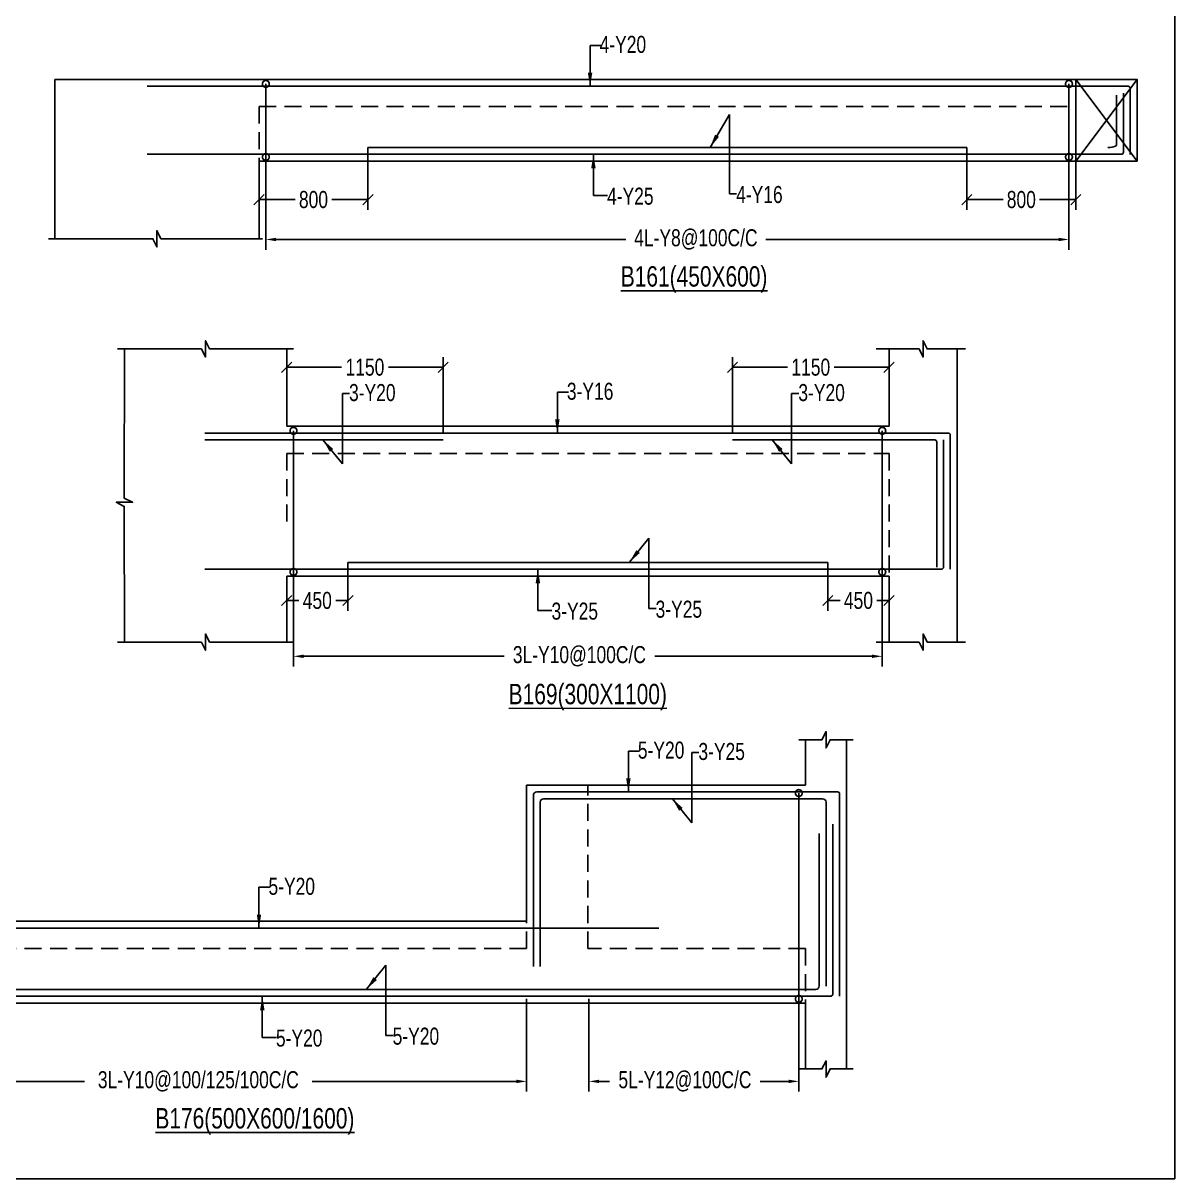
# Model space of a CAD drawing. Header units: millimetres. Extents: x 31347440 to 31744305, y -21457036 to -21063618.
# Drawn here: x 31671145 to 31679606, y -21188464 to -21179975 of the extents above; entities that cross this region are included whole.
import ezdxf

# ---------------------------------------------------------------- set-up
doc = ezdxf.new("R2010")
doc.units = ezdxf.units.MM
doc.header["$LTSCALE"] = 1000
doc.header["$MEASUREMENT"] = 0
doc.header["$PDMODE"] = 3
for name, pattern in [('CONTINOUS', [0]), ('CONTINU', [0]), ('HIDDEN', [0.375, 0.25, -0.125])]:
    doc.linetypes.add(name, pattern=pattern)
for name, color, linetype in [('-S-ARROW', 253, 'Continuous'), ('-S-MISC', 8, 'Continuous'), ('-S-STIRRUPS DIM', 6, 'Continuous'), ('-S-STIRUP', 11, 'Continuous'), ('-STR-BEAM', 7, 'CONTINU'), ('-STR-COLUMN', 5, 'HIDDEN'), ('-STR-REINF', 3, 'Continuous'), ('-STR-RF-DIM', 8, 'CONTINOUS'), ('-STR-TEXT', 6, 'Continuous'), ('SEC TEXT', 9, 'Continuous'), ('SLAB LINE', 254, 'HIDDEN')]:
    doc.layers.add(name, color=color, linetype=linetype)
doc.styles.add('BEAM-LS', font='romans.shx', dxfattribs={"width": 0.8})
doc.styles.add('SOBHA', font='swisscl.ttf')
doc.styles.add('sobha.sed', font='swisscl.ttf')
doc.dimstyles.new('S-50', dxfattribs={"dimscale": 50, "dimtxt": 2.5, "dimasz": 2, "dimexe": 0.5, "dimexo": 0.25, "dimgap": 0.25, "dimtad": 0, "dimdec": 0, "dimrnd": 0.0005, "dimzin": 0, "dimdsep": 46, "dimtxsty": 'sobha.sed', "dimblk": 'OBLIQUE', "dimcen": 0.09, "dimclrd": 8, "dimclre": 8, "dimclrt": 6, "dimadec": 0, "dimazin": 0, "dimtfac": 1, "dimtdec": 0, "dimtofl": 0, "dimtmove": 2, "dimatfit": 3, "dimfxl": 0.18, "dimtolj": 1, "dimtzin": 0, "dimlwd": -1, "dimlwe": -1, "dimarcsym": 0})
doc.dimstyles.new('S-DIM50', dxfattribs={"dimscale": 50, "dimtxt": 2.5, "dimasz": 1.5, "dimexe": 1.5, "dimexo": 1, "dimgap": 0.5, "dimtad": 0, "dimdec": 0, "dimzin": 0, "dimdsep": 46, "dimtxsty": 'SOBHA', "dimcen": 0.09, "dimclrd": 256, "dimclre": 256, "dimclrt": 6, "dimadec": 5, "dimazin": 0, "dimtfac": 1, "dimtdec": 0, "dimtofl": 0, "dimtmove": 0, "dimatfit": 3, "dimfxl": 0.18, "dimtolj": 1, "dimtzin": 0, "dimlwd": -1, "dimlwe": -1, "dimarcsym": 0})
doc.dimstyles.new('STIRUP', dxfattribs={"dimscale": 50, "dimtxt": 2.5, "dimasz": 2.2, "dimexe": 0, "dimexo": 0, "dimgap": 0.5, "dimtad": 0, "dimdec": 0, "dimzin": 0, "dimdsep": 46, "dimtxsty": 'BEAM-LS', "dimblk": 'DOTSMALL', "dimcen": 0.09, "dimclrd": 256, "dimclre": 256, "dimclrt": 256, "dimadec": 5, "dimazin": 0, "dimtfac": 1, "dimtdec": 0, "dimtofl": 0, "dimtmove": 0, "dimatfit": 3, "dimldrblk": 'DOTSMALL', "dimfxl": 0, "dimfxlon": 1, "dimtolj": 1, "dimtzin": 0, "dimlwd": -1, "dimlwe": -1, "dimarcsym": 0})

# ---------------------------------------------------------------- blocks, each defined once
blk = doc.blocks.new('*D249')
at = {"layer": '-STR-RF-DIM', "transparency": 16777216}
for p, q in [((31677456.9, -21183949), (31677456.9, -21184700.7)), ((31673131.5, -21184006), (31673131.5, -21184700.7)), ((31673206.5, -21184625.7), (31674678.5, -21184625.7)), ((31677381.9, -21184625.7), (31675785.1, -21184625.7))]:
    blk.add_line(p, q, dxfattribs=at)
for points in [[(31673206.5, -21184613.2), (31673206.5, -21184638.2), (31673131.5, -21184625.7)], [(31677381.9, -21184613.2), (31677381.9, -21184638.2), (31677456.9, -21184625.7)]]:
    blk.add_solid(points, dxfattribs=at)
at = {"layer": 'Defpoints', "color": 0, "transparency": 16777216}
for p in [(31677456.9, -21183949, 178586.6), (31673131.5, -21184006, 178586.6), (31673131.5, -21184625.7)]:
    blk.add_point(p, dxfattribs=at)
at = {"layer": '-STR-RF-DIM', "color": 6, "transparency": 16777216, "insert": (31675231.8, -21184625.7), "char_height": 125, "attachment_point": 5, "style": 'SOBHA'}
blk.add_mtext('\\A1;3L-Y10@100C/C', dxfattribs=at)
blk = doc.blocks.new('_DotSmall')
at = {"color": 0, "linetype": 'ByBlock', "const_width": 0.5}
blk.add_lwpolyline([(-0.0625, 0, 1), (0.0625, 0, 1)], format="xyb", close=True, dxfattribs=at)
blk = doc.blocks.new('*D250')
at = {"layer": '-S-STIRUP', "ltscale": 100, "transparency": 16777216}
blk.add_line((31677456.9, -21184006), (31677456.9, -21182969.2), dxfattribs=at)
at = {"layer": 'Defpoints', "color": 0, "linetype": 'CONTINU', "ltscale": 100, "transparency": 16777216}
for p in [(31677456.9, -21182969.2), (31677456.9, -21182969.2), (31677456.9, -21184006)]:
    blk.add_point(p, dxfattribs=at)
at = {"layer": '-S-STIRUP', "linetype": 'CONTINU', "ltscale": 100, "transparency": 16777216, "xscale": 100, "yscale": 100, "zscale": 100}
for p, rotation in [((31677456.9, -21182969.2), 90), ((31677456.9, -21184006), 270)]:
    blk.add_blockref('_DotSmall', p, dxfattribs=dict(at, rotation=rotation))
blk = doc.blocks.new('_OBLIQUE')
at = {"color": 0, "linetype": 'ByBlock'}
blk.add_line((-0.5, -0.5), (0.5, 0.5), dxfattribs=at)
blk = doc.blocks.new('*D251')
at = {"layer": '-S-STIRUP', "ltscale": 100, "transparency": 16777216}
blk.add_line((31673131.5, -21184006), (31673131.5, -21182969.2), dxfattribs=at)
at = {"layer": 'Defpoints', "color": 0, "linetype": 'CONTINU', "ltscale": 100, "transparency": 16777216}
for p in [(31673131.5, -21182969.2), (31673131.5, -21182969.2), (31673131.5, -21184006)]:
    blk.add_point(p, dxfattribs=at)
at = {"layer": '-S-STIRUP', "linetype": 'CONTINU', "ltscale": 100, "transparency": 16777216, "xscale": 100, "yscale": 100, "zscale": 100}
for p, rotation in [((31673131.5, -21182969.2), 90), ((31673131.5, -21184006), 270)]:
    blk.add_blockref('_DotSmall', p, dxfattribs=dict(at, rotation=rotation))
blk = doc.blocks.new('*D261')
at = {"layer": '-S-STIRUP', "ltscale": 100, "transparency": 16777216}
blk.add_line((31676843.7, -21187141.8), (31676843.7, -21185630.2), dxfattribs=at)
at = {"layer": 'Defpoints', "color": 0, "linetype": 'CONTINU', "ltscale": 100, "transparency": 16777216}
for p in [(31676843.7, -21185630.2), (31676843.7, -21185630.2), (31676843.7, -21187141.8, 0)]:
    blk.add_point(p, dxfattribs=at)
at = {"layer": '-S-STIRUP', "linetype": 'CONTINU', "ltscale": 100, "transparency": 16777216, "xscale": 100, "yscale": 100, "zscale": 100}
for p, rotation in [((31676843.7, -21185630.2), 90), ((31676843.7, -21187141.8), 270)]:
    blk.add_blockref('_DotSmall', p, dxfattribs=dict(at, rotation=rotation))
blk = doc.blocks.new('*D263')
at = {"layer": '-STR-RF-DIM', "transparency": 16777216}
for p, q in [((31669655.5, -21187141.8), (31669655.5, -21187822.7)), ((31674843.7, -21187141.8), (31674843.7, -21187822.7)), ((31669730.5, -21187747.7), (31671596.7, -21187747.7)), ((31674768.7, -21187747.7), (31673268.9, -21187747.7))]:
    blk.add_line(p, q, dxfattribs=at)
for points in [[(31669730.5, -21187735.2), (31669730.5, -21187760.2), (31669655.5, -21187747.7)], [(31674768.7, -21187735.2), (31674768.7, -21187760.2), (31674843.7, -21187747.7)]]:
    blk.add_solid(points, dxfattribs=at)
at = {"layer": 'Defpoints', "color": 0, "transparency": 16777216}
for p in [(31669655.5, -21187141.8, 178586.6), (31674843.7, -21187141.8, 0), (31674843.7, -21187747.7)]:
    blk.add_point(p, dxfattribs=at)
at = {"layer": '-STR-RF-DIM', "color": 6, "transparency": 16777216, "insert": (31672432.8, -21187747.7), "char_height": 125, "attachment_point": 5, "style": 'SOBHA'}
blk.add_mtext('\\A1;3L-Y10@100/125/100C/C', dxfattribs=at)
blk = doc.blocks.new('*D352')
at = {"layer": '-S-STIRRUPS DIM', "color": 251, "transparency": 16777216}
for p, q in [((31676356.8, -21182991), (31676356.8, -21182427.8)), ((31677506.8, -21182936.2), (31677506.8, -21182427.8))]:
    blk.add_line(p, q, dxfattribs=at)
at = {"layer": '-S-STIRRUPS DIM', "color": 8, "transparency": 16777216}
for p, q in [((31676356.8, -21182502.8), (31676759.9, -21182502.8)), ((31677506.8, -21182502.8), (31677103.7, -21182502.8))]:
    blk.add_line(p, q, dxfattribs=at)
at = {"layer": 'Defpoints', "color": 0, "transparency": 16777216}
for p in [(31677506.8, -21182502.8), (31677506.8, -21182936.2, 0), (31676356.8, -21182991, 0)]:
    blk.add_point(p, dxfattribs=at)
at = {"layer": '-S-STIRRUPS DIM', "color": 8, "transparency": 16777216, "xscale": 75, "yscale": 75, "zscale": 75, "rotation": 180}
blk.add_blockref('_OBLIQUE', (31676356.8, -21182502.8), dxfattribs=at)
at = {"layer": '-S-STIRRUPS DIM', "color": 8, "transparency": 16777216, "xscale": 75, "yscale": 75, "zscale": 75}
blk.add_blockref('_OBLIQUE', (31677506.8, -21182502.8), dxfattribs=at)
at = {"layer": '-S-STIRRUPS DIM', "color": 6, "transparency": 16777216, "insert": (31676931.8, -21182502.8), "char_height": 125, "attachment_point": 5, "style": 'sobha.sed'}
blk.add_mtext('\\A1;1150', dxfattribs=at)
blk = doc.blocks.new('*D353')
at = {"layer": '-S-STIRRUPS DIM', "color": 251, "transparency": 16777216}
for p, q in [((31673081.5, -21182936.2), (31673081.5, -21182427.8)), ((31674231.5, -21182991), (31674231.5, -21182427.8))]:
    blk.add_line(p, q, dxfattribs=at)
at = {"layer": '-S-STIRRUPS DIM', "color": 8, "transparency": 16777216}
for p, q in [((31673081.5, -21182502.8), (31673484.6, -21182502.8)), ((31674231.5, -21182502.8), (31673828.4, -21182502.8))]:
    blk.add_line(p, q, dxfattribs=at)
at = {"layer": 'Defpoints', "color": 0, "transparency": 16777216}
for p in [(31673081.5, -21182502.8), (31673081.5, -21182936.2, 0), (31674231.5, -21182991, 0)]:
    blk.add_point(p, dxfattribs=at)
at = {"layer": '-S-STIRRUPS DIM', "color": 8, "transparency": 16777216, "xscale": 75, "yscale": 75, "zscale": 75, "rotation": 180}
blk.add_blockref('_OBLIQUE', (31673081.5, -21182502.8), dxfattribs=at)
at = {"layer": '-S-STIRRUPS DIM', "color": 8, "transparency": 16777216, "xscale": 75, "yscale": 75, "zscale": 75}
blk.add_blockref('_OBLIQUE', (31674231.5, -21182502.8), dxfattribs=at)
at = {"layer": '-S-STIRRUPS DIM', "color": 6, "transparency": 16777216, "insert": (31673656.5, -21182502.8), "char_height": 125, "attachment_point": 5, "style": 'sobha.sed'}
blk.add_mtext('\\A1;1150', dxfattribs=at)
blk = doc.blocks.new('*D354')
at = {"layer": '-S-STIRRUPS DIM', "color": 251, "transparency": 16777216}
for p, q in [((31677056.8, -21183936.2), (31677056.8, -21184290.9)), ((31677506.8, -21184036.2), (31677506.8, -21184290.9))]:
    blk.add_line(p, q, dxfattribs=at)
at = {"layer": '-S-STIRRUPS DIM', "color": 8, "transparency": 16777216}
for p, q in [((31677056.8, -21184215.9), (31677146.8, -21184215.9)), ((31677506.8, -21184215.9), (31677416.8, -21184215.9))]:
    blk.add_line(p, q, dxfattribs=at)
at = {"layer": 'Defpoints', "color": 0, "transparency": 16777216}
for p in [(31677056.8, -21183936.2), (31677506.8, -21184036.2, 0), (31677056.8, -21184215.9)]:
    blk.add_point(p, dxfattribs=at)
at = {"layer": '-S-STIRRUPS DIM', "color": 8, "transparency": 16777216, "xscale": 75, "yscale": 75, "zscale": 75, "rotation": 180}
blk.add_blockref('_OBLIQUE', (31677056.8, -21184215.9), dxfattribs=at)
at = {"layer": '-S-STIRRUPS DIM', "color": 8, "transparency": 16777216, "xscale": 75, "yscale": 75, "zscale": 75}
blk.add_blockref('_OBLIQUE', (31677506.8, -21184215.9), dxfattribs=at)
at = {"layer": '-S-STIRRUPS DIM', "color": 6, "transparency": 16777216, "insert": (31677281.8, -21184215.9), "char_height": 125, "attachment_point": 5, "style": 'sobha.sed'}
blk.add_mtext('\\A1;450', dxfattribs=at)
blk = doc.blocks.new('*D355')
at = {"layer": '-S-STIRRUPS DIM', "color": 251, "transparency": 16777216}
for p, q in [((31673531.5, -21183936.2), (31673531.5, -21184290.9)), ((31673081.5, -21184036.2), (31673081.5, -21184290.9))]:
    blk.add_line(p, q, dxfattribs=at)
at = {"layer": '-S-STIRRUPS DIM', "color": 8, "transparency": 16777216}
for p, q in [((31673081.5, -21184215.9), (31673171.5, -21184215.9)), ((31673531.5, -21184215.9), (31673441.5, -21184215.9))]:
    blk.add_line(p, q, dxfattribs=at)
at = {"layer": 'Defpoints', "color": 0, "transparency": 16777216}
for p in [(31673531.5, -21183936.2), (31673081.5, -21184036.2, 0), (31673531.5, -21184215.9)]:
    blk.add_point(p, dxfattribs=at)
at = {"layer": '-S-STIRRUPS DIM', "color": 8, "transparency": 16777216, "xscale": 75, "yscale": 75, "zscale": 75, "rotation": 180}
blk.add_blockref('_OBLIQUE', (31673081.5, -21184215.9), dxfattribs=at)
at = {"layer": '-S-STIRRUPS DIM', "color": 8, "transparency": 16777216, "xscale": 75, "yscale": 75, "zscale": 75}
blk.add_blockref('_OBLIQUE', (31673531.5, -21184215.9), dxfattribs=at)
at = {"layer": '-S-STIRRUPS DIM', "color": 6, "transparency": 16777216, "insert": (31673306.5, -21184215.9), "char_height": 125, "attachment_point": 5, "style": 'sobha.sed'}
blk.add_mtext('\\A1;450', dxfattribs=at)
blk = doc.blocks.new('*D548')
at = {"layer": '-S-STIRRUPS DIM', "color": 251, "transparency": 16777216}
for p, q in [((31678078.3, -21180888.6), (31678078.3, -21181346.6)), ((31678878.3, -21180988.6), (31678878.3, -21181346.6))]:
    blk.add_line(p, q, dxfattribs=at)
at = {"layer": '-S-STIRRUPS DIM', "color": 8, "transparency": 16777216}
for p, q in [((31678078.3, -21181271.6), (31678343.9, -21181271.6)), ((31678878.3, -21181271.6), (31678612.7, -21181271.6))]:
    blk.add_line(p, q, dxfattribs=at)
at = {"layer": 'Defpoints', "color": 0, "transparency": 16777216}
for p in [(31678078.3, -21180888.6, 0), (31678878.3, -21180988.6, -178586.6), (31678878.3, -21181271.6)]:
    blk.add_point(p, dxfattribs=at)
at = {"layer": '-S-STIRRUPS DIM', "color": 8, "transparency": 16777216, "xscale": 75, "yscale": 75, "zscale": 75, "rotation": 180}
blk.add_blockref('_OBLIQUE', (31678078.3, -21181271.6), dxfattribs=at)
at = {"layer": '-S-STIRRUPS DIM', "color": 8, "transparency": 16777216, "xscale": 75, "yscale": 75, "zscale": 75}
blk.add_blockref('_OBLIQUE', (31678878.3, -21181271.6), dxfattribs=at)
at = {"layer": '-S-STIRRUPS DIM', "color": 6, "transparency": 16777216, "insert": (31678478.3, -21181271.6), "char_height": 125, "attachment_point": 5, "style": 'sobha.sed'}
blk.add_mtext('\\A1;800', dxfattribs=at)
blk = doc.blocks.new('*D549')
at = {"layer": '-S-STIRRUPS DIM', "color": 251, "transparency": 16777216}
for p, q in [((31673678.4, -21180888.6), (31673678.4, -21181346.6)), ((31672878.4, -21180988.6), (31672878.4, -21181346.6))]:
    blk.add_line(p, q, dxfattribs=at)
at = {"layer": '-S-STIRRUPS DIM', "color": 8, "transparency": 16777216}
for p, q in [((31672878.4, -21181271.6), (31673144, -21181271.6)), ((31673678.4, -21181271.6), (31673412.8, -21181271.6))]:
    blk.add_line(p, q, dxfattribs=at)
at = {"layer": 'Defpoints', "color": 0, "transparency": 16777216}
for p in [(31673678.4, -21180888.6, 0), (31672878.4, -21180988.6, -178586.6), (31672878.4, -21181271.6)]:
    blk.add_point(p, dxfattribs=at)
at = {"layer": '-S-STIRRUPS DIM', "color": 8, "transparency": 16777216, "xscale": 75, "yscale": 75, "zscale": 75, "rotation": 180}
blk.add_blockref('_OBLIQUE', (31672878.4, -21181271.6), dxfattribs=at)
at = {"layer": '-S-STIRRUPS DIM', "color": 8, "transparency": 16777216, "xscale": 75, "yscale": 75, "zscale": 75}
blk.add_blockref('_OBLIQUE', (31673678.4, -21181271.6), dxfattribs=at)
at = {"layer": '-S-STIRRUPS DIM', "color": 6, "transparency": 16777216, "insert": (31673278.4, -21181271.6), "char_height": 125, "attachment_point": 5, "style": 'sobha.sed'}
blk.add_mtext('\\A1;800', dxfattribs=at)
blk = doc.blocks.new('*D550')
at = {"layer": '-STR-RF-DIM', "transparency": 16777216}
for p, q in [((31672928.4, -21180958.4), (31672928.4, -21181639.2)), ((31678828.3, -21180958.4), (31678828.3, -21181639.2)), ((31673003.4, -21181564.2), (31675572.7, -21181564.2)), ((31678753.3, -21181564.2), (31676602.4, -21181564.2))]:
    blk.add_line(p, q, dxfattribs=at)
for points in [[(31673003.4, -21181551.7), (31673003.4, -21181576.7), (31672928.4, -21181564.2)], [(31678753.3, -21181551.7), (31678753.3, -21181576.7), (31678828.3, -21181564.2)]]:
    blk.add_solid(points, dxfattribs=at)
at = {"layer": 'Defpoints', "color": 0, "transparency": 16777216}
for p in [(31672928.4, -21180958.4, 0), (31678828.3, -21180958.4, 0), (31678828.3, -21181564.2)]:
    blk.add_point(p, dxfattribs=at)
at = {"layer": '-STR-RF-DIM', "color": 6, "transparency": 16777216, "insert": (31676087.6, -21181564.2), "char_height": 125, "attachment_point": 5, "style": 'SOBHA'}
blk.add_mtext('\\A1;4L-Y8@100C/C', dxfattribs=at)
blk = doc.blocks.new('*D551')
at = {"layer": '-S-STIRUP', "ltscale": 100, "transparency": 16777216}
blk.add_line((31672928.4, -21180958.4), (31672928.4, -21180421.6), dxfattribs=at)
at = {"layer": 'Defpoints', "color": 0, "linetype": 'CONTINU', "ltscale": 100, "transparency": 16777216}
for p in [(31672928.4, -21180421.6), (31672928.4, -21180421.6), (31672928.4, -21180958.4, 0)]:
    blk.add_point(p, dxfattribs=at)
at = {"layer": '-S-STIRUP', "linetype": 'CONTINU', "ltscale": 100, "transparency": 16777216, "xscale": 100, "yscale": 100, "zscale": 100}
for p, rotation in [((31672928.4, -21180421.6), 90), ((31672928.4, -21180958.4), 270)]:
    blk.add_blockref('_DotSmall', p, dxfattribs=dict(at, rotation=rotation))
blk = doc.blocks.new('*D552')
at = {"layer": '-S-STIRUP', "ltscale": 100, "transparency": 16777216}
blk.add_line((31678828.3, -21180958.4), (31678828.3, -21180421.6), dxfattribs=at)
at = {"layer": 'Defpoints', "color": 0, "linetype": 'CONTINU', "ltscale": 100, "transparency": 16777216}
for p in [(31678828.3, -21180421.6), (31678828.3, -21180421.6), (31678828.3, -21180958.4, 0)]:
    blk.add_point(p, dxfattribs=at)
at = {"layer": '-S-STIRUP', "linetype": 'CONTINU', "ltscale": 100, "transparency": 16777216, "xscale": 100, "yscale": 100, "zscale": 100}
for p, rotation in [((31678828.3, -21180421.6), 90), ((31678828.3, -21180958.4), 270)]:
    blk.add_blockref('_DotSmall', p, dxfattribs=dict(at, rotation=rotation))
blk = doc.blocks.new('*D571')
at = {"layer": '-STR-RF-DIM', "transparency": 16777216}
for p, q in [((31676843.7, -21187099.1), (31676843.7, -21187822.7)), ((31675301.9, -21187141.8), (31675301.9, -21187822.7)), ((31675376.9, -21187747.7), (31675454.1, -21187747.7)), ((31676768.7, -21187747.7), (31676560.6, -21187747.7))]:
    blk.add_line(p, q, dxfattribs=at)
for points in [[(31675376.9, -21187735.2), (31675376.9, -21187760.2), (31675301.9, -21187747.7)], [(31676768.7, -21187735.2), (31676768.7, -21187760.2), (31676843.7, -21187747.7)]]:
    blk.add_solid(points, dxfattribs=at)
at = {"layer": 'Defpoints', "color": 0, "transparency": 16777216}
for p in [(31676843.7, -21187099.1, 0), (31675301.9, -21187141.8, 178586.6), (31676843.7, -21187747.7)]:
    blk.add_point(p, dxfattribs=at)
at = {"layer": '-STR-RF-DIM', "color": 6, "transparency": 16777216, "insert": (31676007.3, -21187747.7), "char_height": 125, "attachment_point": 5, "style": 'SOBHA'}
blk.add_mtext('\\A1;5L-Y12@100C/C', dxfattribs=at)

msp = doc.modelspace()

# ---------------------------------------------------------------- linework, layer by layer
at = {"layer": '-S-MISC', "linetype": 'ByBlock', "ltscale": 1000, "elevation": 0}
for points in [[(31672905.1, -21181559.6), (31672158.2, -21181558.8), (31672128.4, -21181499.2), (31672128.4, -21181619.3), (31672098.5, -21181558.8), (31671331.3, -21181559.6)], [(31671889.4, -21184520.8), (31671888.7, -21183524.3), (31671829.1, -21183494.4), (31671949.2, -21183494.4), (31671888.7, -21183464.6), (31671889.2, -21182368)], [(31673131.5, -21182368), (31672515.3, -21182368), (31672485.5, -21182308.4), (31672485.5, -21182428.6), (31672455.6, -21182368), (31671839.4, -21182368.3)], [(31678069.4, -21182368), (31677786.6, -21182368), (31677756.8, -21182308.4), (31677756.8, -21182428.6), (31677726.9, -21182368), (31677410.9, -21182368)], [(31673131.5, -21184520.8), (31672515.3, -21184520.8), (31672485.5, -21184461.2), (31672485.5, -21184581.3), (31672455.6, -21184520.8), (31671839.4, -21184521.1)], [(31678069.4, -21184520.8), (31677786.7, -21184520.8), (31677756.8, -21184461.2), (31677756.8, -21184581.3), (31677727, -21184520.8), (31677410.9, -21184520.8)], [(31676843.8, -21185238.5), (31677013.9, -21185238.5), (31677043.8, -21185178.8), (31677043.8, -21185299), (31677073.6, -21185238.5), (31677243.7, -21185238.5)], [(31676843.7, -21187656.7), (31677013.9, -21187656.7), (31677043.8, -21187597), (31677043.8, -21187717.2), (31677073.6, -21187656.7), (31677243.7, -21187656.7)]]:
    msp.add_lwpolyline(points, dxfattribs=at)
at = {"layer": '-STR-BEAM'}
for p, q in [((31671378.4, -21180388.6, 0), (31678878.3, -21180388.6, 0)), ((31678878.4, -21180388.7, 0), (31672878.4, -21180388.6, 0)), ((31678878.3, -21180988.6, 0), (31679328.2, -21180388.6, 0)), ((31678878.3, -21180388.6, 0), (31679328.2, -21180988.6, 0)), ((31677506.8, -21182936.2, 0), (31673081.5, -21182936.2, 0)), ((31674843.7, -21186572.1, 0), (31674843.7, -21185572.1, 0)), ((31675293.7, -21185572.1, 0), (31676893.7, -21185572.1, 0)), ((31669605.7, -21186572.1, 0), (31674843.7, -21186572.1, 0))]:
    msp.add_line(p, q, dxfattribs=at)
at = {"layer": '-STR-BEAM', "elevation": 0}
msp.add_lwpolyline([(31679606.4, -21188463.8), (31644306.4, -21188463.8), (31644306.4, -21159763.8), (31679606.4, -21159763.8)], close=True, dxfattribs=at)
for points in [[(31678878.3, -21180988.6), (31678878.3, -21180388.6), (31679328.2, -21180388.6), (31679328.2, -21180988.6), (31678878.3, -21180988.6)], [(31672878.4, -21180988.6), (31678878.3, -21180988.6)], [(31678878.3, -21180988.6), (31672878.4, -21180988.6)], [(31673081.5, -21184036.2), (31677506.8, -21184036.2)], [(31675293.7, -21185572.1), (31674843.7, -21185572.1)], [(31676893.7, -21187172.1), (31669605.7, -21187172.1)]]:
    msp.add_lwpolyline(points, dxfattribs=at)
at = {"layer": '-STR-COLUMN', "linetype": 'Continuous', "ltscale": 10}
for p, q in [((31671378.4, -21180388.6, 0), (31671378.4, -21181559.6, 0)), ((31672878.4, -21180988.6, 0), (31672878.4, -21181559.6, 0)), ((31673081.5, -21182936.2, 0), (31673081.5, -21182368, 0)), ((31677506.8, -21182936.2, 0), (31677506.8, -21182368, 0)), ((31678006.8, -21182368, 0), (31678006.8, -21184520.8, 0)), ((31673081.5, -21184036.2, 0), (31673081.5, -21184520.8, 0)), ((31677506.8, -21184036.2, 0), (31677506.8, -21184520.8, 0)), ((31676893.7, -21185572.1, 0), (31676893.7, -21185238.5, 0)), ((31677193.7, -21187656.7, 0), (31677193.7, -21185238.5, 0)), ((31676893.7, -21187172.1, 0), (31676893.7, -21187656.7, 0))]:
    msp.add_line(p, q, dxfattribs=at)
at = {"layer": '-STR-REINF', "ltscale": 10}
for p, q in [((31679263.2, -21180438.6, 0), (31672057.5, -21180438.6, 0)), ((31679178.4, -21180503.7, 0), (31679178.4, -21180873.6, 0)), ((31679228.2, -21180488.6, 0), (31679228.2, -21180923.6, 0)), ((31679278.2, -21180453.6, 0), (31679278.2, -21180939.3, 0)), ((31673678.4, -21180888.6, 0), (31678078.3, -21180888.6, 0)), ((31672057.5, -21180938.6, 0), (31679213.2, -21180938.6, 0)), ((31672481.5, -21182986.2, 0), (31677941.8, -21182986.2, 0)), ((31674231.5, -21183036.2, 0), (31672481.5, -21183036.2, 0)), ((31676356.8, -21183036.2, 0), (31677841.8, -21183036.2, 0)), ((31677856.8, -21183051.2, 0), (31677856.8, -21183971.2, 0)), ((31677906.8, -21183036.2, 0), (31677906.8, -21183971.2, 0)), ((31677956.8, -21183001.2, 0), (31677956.8, -21183986.9, 0)), ((31677891.8, -21183986.2, 0), (31672481.5, -21183986.2, 0)), ((31677056.8, -21183936.2, 0), (31673531.5, -21183936.2, 0)), ((31674893.7, -21186902.8, 0), (31674893.7, -21185647.1, 0)), ((31674918.7, -21185622.1, 0), (31677128.5, -21185622.1, 0)), ((31674968.7, -21185672.1, 0), (31677018.5, -21185672.1, 0)), ((31677143.5, -21185637.1, 0), (31677143.5, -21187122.4, 0)), ((31674943.7, -21186902.8, 0), (31674943.7, -21185697.1, 0)), ((31677043.5, -21185697.1, 0), (31677043.5, -21187048.7, 0)), ((31677093.5, -21185857.5, 0), (31677093.5, -21187107.1, 0)), ((31676993.5, -21187047.1, 0), (31676993.5, -21185928.3, 0)), ((31675814.9, -21186622.1, 0), (31669005.7, -21186622.1, 0)), ((31669005.7, -21187072.1, 0), (31676968.5, -21187072.1, 0)), ((31669005.7, -21187122.1, 0), (31677078.5, -21187122.1, 0))]:
    msp.add_line(p, q, dxfattribs=at)
for centre, start, end in [((31679263.2, -21180453.6, 0), 0, 90), ((31679213.2, -21180923.6, 0), 270, 0), ((31677941.8, -21183001.2, 0), 0, 90), ((31677891.8, -21183971.2, 0), 270, 0), ((31677128.5, -21185637.1, 0), 0, 90), ((31677078.5, -21187107.1, 0), 270, 0)]:
    msp.add_arc(centre, 15, start, end, dxfattribs=at)
at = {"layer": '-STR-REINF', "ltscale": 10, "extrusion": (-6.78107e-10, -4.69551e-08, 1)}
msp.add_arc((31679117.9, -21180759.9, 1), 128.8, 267.98705, 298.00218, dxfattribs=at)
at = {"layer": '-STR-REINF', "ltscale": 10, "extrusion": (1.27506e-08, 0, 1)}
msp.add_arc((31677841.8, -21183051.2, 0.4), 15, 0, 90, dxfattribs=at)
at = {"layer": '-STR-REINF', "ltscale": 10, "extrusion": (-1.77462e-08, -1.00129e-09, 1)}
msp.add_arc((31674918.7, -21185647.1, -0.5), 25, 90, 180, dxfattribs=at)
at = {"layer": '-STR-REINF', "ltscale": 10, "extrusion": (4.5319e-10, -1.12424e-09, 1)}
msp.add_arc((31674968.7, -21185697.1, 0), 25, 90, 180, dxfattribs=at)
at = {"layer": '-STR-REINF', "ltscale": 10, "extrusion": (-5.39943e-09, -2.44091e-08, 1)}
msp.add_arc((31677018.5, -21185697.1, 0.3), 25, 0, 90, dxfattribs=at)
at = {"layer": '-STR-REINF', "ltscale": 10, "extrusion": (-1.20683e-09, 0, 1)}
msp.add_arc((31676968.5, -21187047.1, 0), 25, 270, 0, dxfattribs=at)
at = {"layer": 'SLAB LINE', "color": 8, "linetype": 'HIDDEN', "ltscale": 0.5}
for p, q in [((31672878.4, -21180588.6, 0), (31678878.3, -21180588.6, 0)), ((31672878.4, -21180588.6, 0), (31672878.4, -21180988.6, 0)), ((31673081.7, -21183136.2, 0), (31677506.8, -21183136.2, 0)), ((31673081.7, -21183136.2, 0), (31673081.7, -21183686.2, 0)), ((31677506.8, -21183136.2, 0), (31677506.8, -21184036.2, 0)), ((31675293.7, -21186772.1, 0), (31675293.7, -21185572.1, 0)), ((31674843.7, -21186772.1, 0), (31674843.7, -21186572.1, 0)), ((31674843.7, -21186772.1, 0), (31669605.7, -21186772.1, 0)), ((31676893.7, -21186772.1, 0), (31675293.7, -21186772.1, 0)), ((31676893.7, -21186772.1, 0), (31676893.7, -21187172.1, 0))]:
    msp.add_line(p, q, dxfattribs=at)

# ---------------------------------------------------------------- texts
at = {"layer": '-STR-TEXT', "color": 6, "style": 'SOBHA'}
for s, p in [('4-Y20', (31675380.3, -21180193.8, 0)), ('4-Y25', (31675435, -21181308.7, 0)), ('4-Y16', (31676383.3, -21181296.5, 0)), ('3-Y20', (31673539.6, -21182751.1, 0)), ('3-Y16', (31675139.9, -21182741.4, 0)), ('3-Y20', (31676840.2, -21182751.1, 0)), ('3-Y25', (31675027.1, -21184356.3, 0)), ('3-Y25', (31675791.5, -21184342.1, 0)), ('5-Y20', (31675661.4, -21185377.3, 0)), ('3-Y25', (31676106, -21185387, 0)), ('5-Y20', (31672947.9, -21186377.3, 0)), ('5-Y20', (31673002.6, -21187492.1, 0)), ('5-Y20', (31673860, -21187478, 0))]:
    msp.add_text(s, height=125, dxfattribs=at).set_placement(p)
at = {"layer": 'SEC TEXT', "color": 4, "linetype": 'ByBlock', "style": 'sobha.sed'}
for s, rotation, p in [('%%UB161(450X600)', 359.98928, (31675535.8, -21181910.3, 0)), ('%%UB169(300X1100)', 0.01072, (31674712.3, -21184977.9, 0)), ('%%UB176(500X600/1600)', 359.98928, (31672117.2, -21188093.7, 0))]:
    msp.add_text(s, height=150, rotation=rotation, dxfattribs=at).set_placement(p)

# ---------------------------------------------------------------- dimensions: what is measured, and where the dimension line sits
at = {"layer": '-S-STIRRUPS DIM'}
for base, p1, p2, picture, middle in [((31672878.4, -21181271.6, 0), (31673678.4, -21180888.6, 0), (31672878.4, -21180988.6, -178586.6), '*D549', (31673278.4, -21181271.6, 0)), ((31673081.5, -21182502.8, 0), (31674231.5, -21182991, 0), (31673081.5, -21182936.2, 0), '*D353', (31673656.5, -21182502.8, 0)), ((31673531.5, -21184215.9, 0), (31673081.5, -21184036.2, 0), (31673531.5, -21183936.2, 0), '*D355', (31673306.5, -21184215.9, 0))]:
    dim = msp.add_linear_dim(base=base, p1=p1, p2=p2, angle=180, dimstyle='S-DIM50', override={"dimscale": 1, "dimtxt": 125, "dimasz": 75, "dimexe": 75, "dimexo": 0, "dimgap": 25, "dimrnd": 5, "dimtxsty": 'sobha.sed', "dimblk1": 'OBLIQUE', "dimblk2": 'OBLIQUE', "dimsah": 1, "dimcen": 4.5, "dimclrd": 8, "dimclre": 251, "dimfxl": 75}, dxfattribs=at)
    dim.commit()
    dim.dimension.update_dxf_attribs({"geometry": picture, "text_midpoint": middle})
for base, p1, p2, picture, middle in [((31678878.3, -21181271.6, 0), (31678078.3, -21180888.6, 0), (31678878.3, -21180988.6, -178586.6), '*D548', (31678478.3, -21181271.6, 0)), ((31677506.8, -21182502.8, 0), (31676356.8, -21182991, 0), (31677506.8, -21182936.2, 0), '*D352', (31676931.8, -21182502.8, 0)), ((31677056.8, -21184215.9, 0), (31677506.8, -21184036.2, 0), (31677056.8, -21183936.2, 0), '*D354', (31677281.8, -21184215.9, 0))]:
    dim = msp.add_linear_dim(base=base, p1=p1, p2=p2, dimstyle='S-DIM50', override={"dimscale": 1, "dimtxt": 125, "dimasz": 75, "dimexe": 75, "dimexo": 0, "dimgap": 25, "dimrnd": 5, "dimtxsty": 'sobha.sed', "dimblk1": 'OBLIQUE', "dimblk2": 'OBLIQUE', "dimsah": 1, "dimcen": 4.5, "dimclrd": 8, "dimclre": 251, "dimfxl": 75}, dxfattribs=at)
    dim.commit()
    dim.dimension.update_dxf_attribs({"geometry": picture, "text_midpoint": middle})
at = {"layer": '-S-STIRUP', "linetype": 'CONTINU', "ltscale": 100}
for base, p1, p2, picture, middle in [((31672928.4, -21180421.6, 0), (31672928.4, -21180958.4, 0), (31672928.4, -21180421.6, 0), '*D551', (31672928.4, -21180690, 0)), ((31678828.3, -21180421.6, 0), (31678828.3, -21180958.4, 0), (31678828.3, -21180421.6, 0), '*D552', (31678828.3, -21180690, 0)), ((31673131.5, -21182969.2, 178586.6), (31673131.5, -21184006, 178586.6), (31673131.5, -21182969.2, 178586.6), '*D251', (31673131.5, -21183487.6, 178586.6)), ((31677456.9, -21182969.2, 178586.6), (31677456.9, -21184006, 178586.6), (31677456.9, -21182969.2, 178586.6), '*D250', (31677456.9, -21183487.6, 178586.6)), ((31676843.7, -21185630.2, 0), (31676843.7, -21187141.8, 0), (31676843.7, -21185630.2, 0), '*D261', (31676843.7, -21186386, 0))]:
    dim = msp.add_linear_dim(base=base, p1=p1, p2=p2, angle=90, text=' ', dimstyle='STIRUP', override={"dimasz": 2}, dxfattribs=at)
    dim.commit()
    dim.dimension.update_dxf_attribs({"geometry": picture, "text_midpoint": middle})
at = {"layer": '-STR-RF-DIM'}
for base, p1, p2, text, picture, middle in [((31678828.3, -21181564.2, 0), (31672928.4, -21180958.4, 0), (31678828.3, -21180958.4, 0), '4L-Y8@100C/C', '*D550', (31676087.6, -21181564.2, 0)), ((31676843.7, -21187747.7, 0), (31675301.9, -21187141.8, 178586.6), (31676843.7, -21187099.1, 0), '5L-Y12@100C/C', '*D571', (31676007.3, -21187747.7, 0)), ((31674843.7, -21187747.7, 0), (31669655.5, -21187141.8, 178586.6), (31674843.7, -21187141.8, 0), '3L-Y10@100/125/100C/C', '*D263', (31672432.8, -21187747.7, 0))]:
    dim = msp.add_linear_dim(base=base, p1=p1, p2=p2, text=text, dimstyle='S-DIM50', override={"dimscale": 1, "dimtxt": 125, "dimasz": 75, "dimexe": 75, "dimexo": 0, "dimgap": 25, "dimsah": 1, "dimcen": 4.5, "dimfxl": 75}, dxfattribs=at)
    dim.commit()
    dim.dimension.update_dxf_attribs({"geometry": picture, "text_midpoint": middle, "dimtype": 160})
dim = msp.add_linear_dim(base=(31673131.5, -21184625.7, 0), p1=(31677456.9, -21183949, 178586.6), p2=(31673131.5, -21184006, 178586.6), angle=180, text='3L-Y10@100C/C', dimstyle='S-DIM50', override={"dimscale": 1, "dimtxt": 125, "dimasz": 75, "dimexe": 75, "dimexo": 0, "dimgap": 25, "dimsah": 1, "dimcen": 4.5, "dimfxl": 75}, dxfattribs=at)
dim.commit()
dim.dimension.update_dxf_attribs({"geometry": '*D249', "text_midpoint": (31675231.8, -21184625.7, 0), "dimtype": 160})

# ---------------------------------------------------------------- leaders
at = {"layer": '-S-ARROW'}
for points, override in [([(31675310.4, -21180438.6, 0), (31675310.4, -21180138.6, 0), (31675392.8, -21180138.6, 0)], {"dimasz": 2, "dimgap": 0.1, "dimtad": 0}), ([(31676192, -21180888.6, 0), (31676334.2, -21180646.4, 0), (31676334.2, -21181228.7, 0), (31676387.2, -21181228.7, 0)], {"dimgap": 0.1}), ([(31675335, -21180941.4, 0), (31675335, -21181241.4, 0), (31675438.4, -21181241.4, 0)], {"dimasz": 2, "dimgap": 0.1, "dimtad": 0}), ([(31673348.3, -21183035.9, 0), (31673490.5, -21183212.7, 0), (31673490.5, -21182695.9, 0), (31673543.5, -21182695.9, 0)], {"dimgap": 0.1}), ([(31675069.9, -21182986.2, 0), (31675069.9, -21182686.2, 0), (31675152.3, -21182686.2, 0)], {"dimasz": 2, "dimgap": 0.1, "dimtad": 0}), ([(31676648.8, -21183035.9, 0), (31676791.1, -21183212.7, 0), (31676791.1, -21182695.9, 0), (31676844, -21182695.9, 0)], {"dimgap": 0.1}), ([(31675600.2, -21183934.3, 0), (31675742.4, -21183757.6, 0), (31675742.4, -21184274.3, 0), (31675795.3, -21184274.3, 0)], {"dimgap": 0.1}), ([(31674927, -21183989, 0), (31674927, -21184289, 0), (31675030.5, -21184289, 0)], {"dimasz": 2, "dimgap": 0.1, "dimtad": 0}), ([(31675591.5, -21185622.1, 0), (31675591.5, -21185322.1, 0), (31675673.9, -21185322.1, 0)], {"dimasz": 2, "dimgap": 0.1, "dimtad": 0}), ([(31675914.7, -21185671.8, 0), (31676056.9, -21185848.5, 0), (31676056.9, -21185331.8, 0), (31676109.8, -21185331.8, 0)], {"dimgap": 0.1}), ([(31672878, -21186622.1, 0), (31672878, -21186322.1, 0), (31672960.4, -21186322.1, 0)], {"dimasz": 2, "dimgap": 0.1, "dimtad": 0}), ([(31673668.7, -21187070.2, 0), (31673810.9, -21186893.5, 0), (31673810.9, -21187410.2, 0), (31673863.9, -21187410.2, 0)], {"dimgap": 0.1}), ([(31672902.5, -21187124.8, 0), (31672902.5, -21187424.8, 0), (31673006, -21187424.8, 0)], {"dimasz": 2, "dimgap": 0.1, "dimtad": 0})]:
    msp.add_leader(points, dimstyle='S-50', override=override, dxfattribs=at)

doc.saveas('drawing.dxf')
